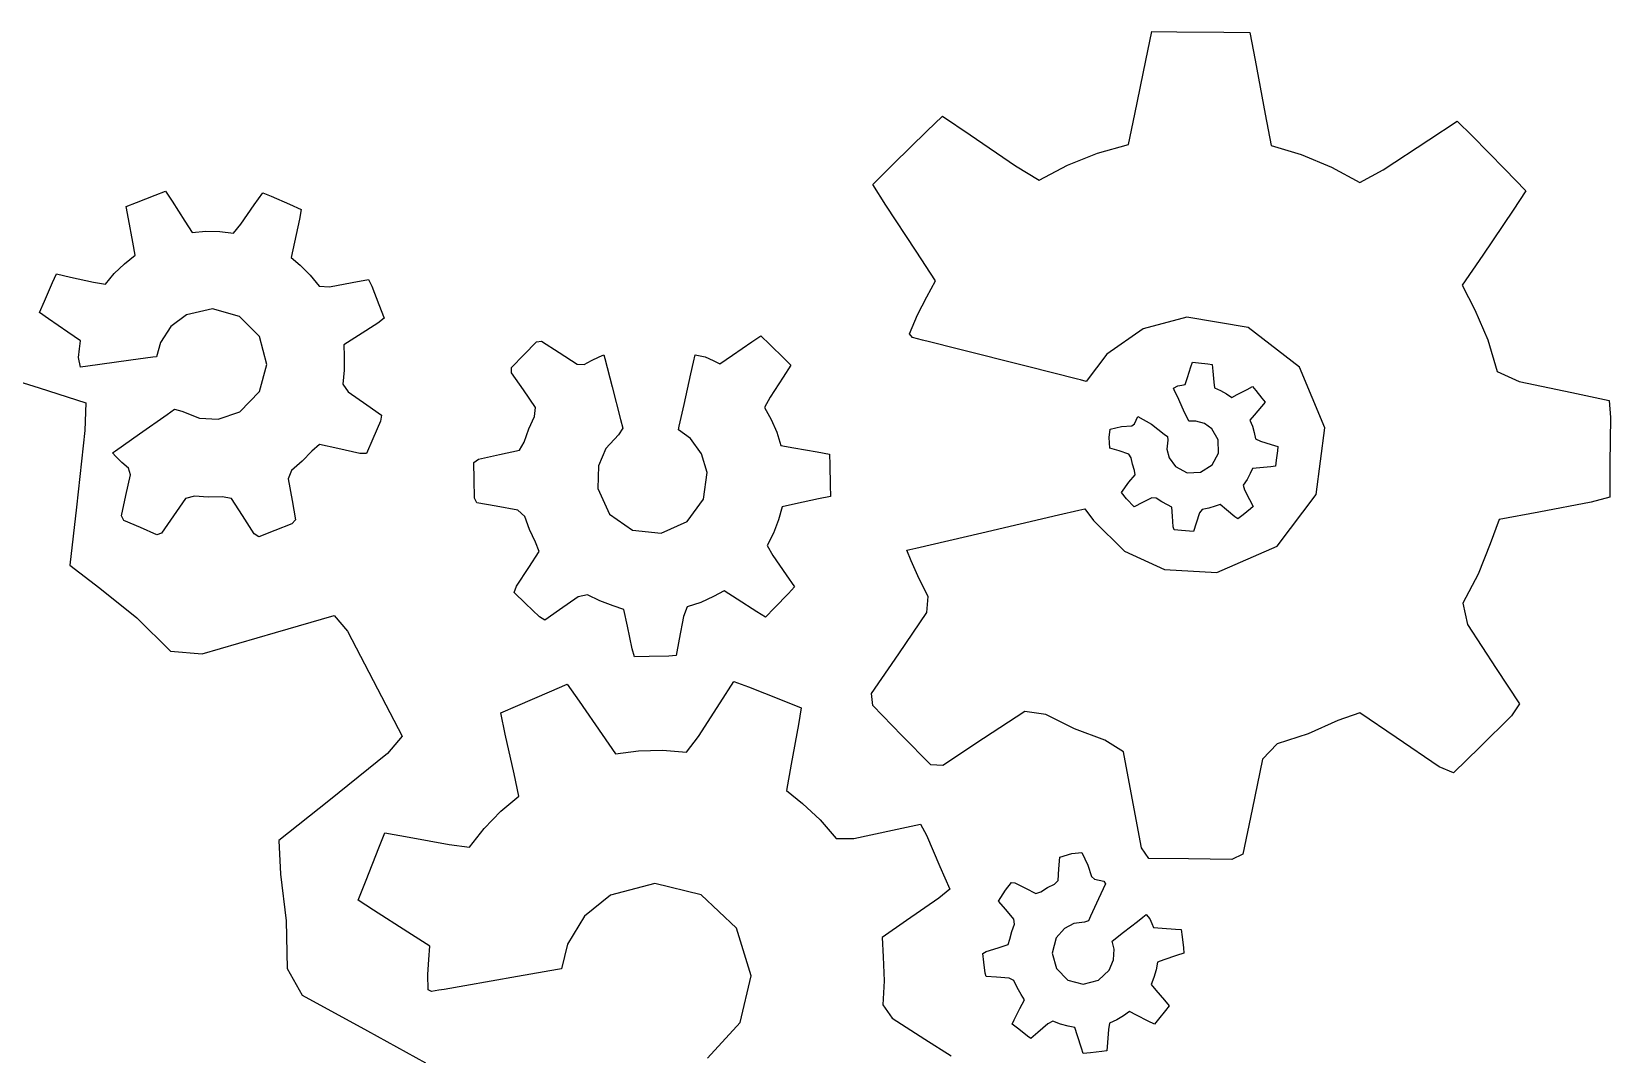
# Model space of a CAD drawing. Header units: metres. Extents: x 523 to 912, y 992 to 1102.
# Drawn here: x 809.57 to 827.18, y 1059.39 to 1070.8 of the extents above; entities that cross this region are included whole.
import ezdxf

# ---------------------------------------------------------------- set-up
doc = ezdxf.new("R2010")
doc.units = ezdxf.units.M

msp = doc.modelspace()

# ---------------------------------------------------------------- linework, layer by layer
at = {"layer": 'COMPONENT1'}
for p, q in [((822.002, 1070.479, 0), (822.069, 1070.8, 0)), ((822.069, 1070.8, 0), (822.348, 1070.798, 0)), ((822.348, 1070.798, 0), (822.871, 1070.793, 0)), ((822.871, 1070.793, 0), (823.162, 1070.79, 0)), ((823.162, 1070.79, 0), (823.22, 1070.482, 0)), ((821.877, 1069.878, 0), (822.002, 1070.479, 0)), ((823.22, 1070.482, 0), (823.334, 1069.88, 0)), ((819.558, 1069.689, 0), (819.734, 1069.859, 0)), ((819.734, 1069.859, 0), (820.04, 1069.65, 0)), ((821.807, 1069.543, 0), (821.877, 1069.878, 0)), ((823.334, 1069.88, 0), (823.399, 1069.531, 0)), ((819.186, 1069.324, 0), (819.558, 1069.689, 0)), ((820.04, 1069.65, 0), (820.547, 1069.303, 0)), ((825.158, 1069.592, 0), (825.476, 1069.8, 0)), ((825.476, 1069.8, 0), (825.643, 1069.636, 0)), ((821.464, 1069.445, 0), (821.807, 1069.543, 0)), ((823.399, 1069.531, 0), (823.734, 1069.43, 0)), ((824.649, 1069.258, 0), (825.158, 1069.592, 0)), ((825.643, 1069.636, 0), (826.007, 1069.265, 0)), ((818.954, 1069.096, 0), (819.186, 1069.324, 0)), ((820.547, 1069.303, 0), (820.811, 1069.142, 0)), ((820.811, 1069.142, 0), (821.129, 1069.31, 0)), ((821.129, 1069.31, 0), (821.464, 1069.445, 0)), ((823.734, 1069.43, 0), (824.071, 1069.289, 0)), ((824.071, 1069.289, 0), (824.387, 1069.116, 0)), ((824.387, 1069.116, 0), (824.649, 1069.258, 0)), ((826.007, 1069.265, 0), (826.242, 1069.026, 0)), ((810.74, 1068.894, 0), (810.949, 1068.976, 0)), ((810.949, 1068.976, 0), (811.066, 1069.022, 0)), ((811.066, 1069.022, 0), (811.139, 1068.909, 0)), ((812.056, 1068.867, 0), (812.15, 1069.002, 0)), ((812.15, 1069.002, 0), (812.243, 1068.964, 0)), ((812.243, 1068.964, 0), (812.448, 1068.874, 0)), ((819.102, 1068.864, 0), (818.954, 1069.096, 0)), ((826.242, 1069.026, 0), (826.1, 1068.808, 0)), ((810.628, 1068.85, 0), (810.74, 1068.894, 0)), ((810.653, 1068.711, 0), (810.628, 1068.85, 0)), ((811.139, 1068.909, 0), (811.282, 1068.687, 0)), ((811.907, 1068.652, 0), (812.056, 1068.867, 0)), ((812.448, 1068.874, 0), (812.58, 1068.816, 0)), ((812.58, 1068.816, 0), (812.559, 1068.707, 0)), ((819.438, 1068.351, 0), (819.102, 1068.864, 0)), ((826.1, 1068.808, 0), (825.759, 1068.308, 0)), ((810.7, 1068.451, 0), (810.653, 1068.711, 0)), ((811.282, 1068.687, 0), (811.364, 1068.559, 0)), ((811.825, 1068.553, 0), (811.907, 1068.652, 0)), ((812.559, 1068.707, 0), (812.503, 1068.452, 0)), ((810.727, 1068.306, 0), (810.7, 1068.451, 0)), ((811.364, 1068.559, 0), (811.514, 1068.573, 0)), ((811.514, 1068.573, 0), (811.671, 1068.571, 0)), ((811.671, 1068.571, 0), (811.825, 1068.553, 0)), ((812.503, 1068.452, 0), (812.466, 1068.282, 0)), ((810.606, 1068.212, 0), (810.727, 1068.306, 0)), ((812.466, 1068.282, 0), (812.568, 1068.194, 0)), ((819.656, 1068.019, 0), (819.438, 1068.351, 0)), ((825.759, 1068.308, 0), (825.53, 1067.974, 0)), ((809.806, 1068.001, 0), (809.849, 1068.097, 0)), ((809.849, 1068.097, 0), (810.005, 1068.063, 0)), ((810.005, 1068.063, 0), (810.263, 1068.007, 0)), ((810.394, 1067.985, 0), (810.494, 1068.104, 0)), ((810.494, 1068.104, 0), (810.606, 1068.212, 0)), ((812.568, 1068.194, 0), (812.679, 1068.083, 0)), ((812.679, 1068.083, 0), (812.779, 1067.96, 0)), ((809.717, 1067.795, 0), (809.806, 1068.001, 0)), ((810.263, 1068.007, 0), (810.394, 1067.985, 0)), ((812.779, 1067.96, 0), (812.894, 1067.955, 0)), ((812.894, 1067.955, 0), (813.147, 1068.001, 0)), ((813.147, 1068.001, 0), (813.328, 1068.034, 0)), ((813.328, 1068.034, 0), (813.365, 1067.96, 0)), ((813.365, 1067.96, 0), (813.446, 1067.755, 0)), ((819.558, 1067.843, 0), (819.656, 1068.019, 0)), ((825.53, 1067.974, 0), (825.673, 1067.697, 0)), ((809.661, 1067.667, 0), (809.717, 1067.795, 0)), ((811.59, 1067.708, 0), (811.299, 1067.642, 0)), ((811.89, 1067.623, 0), (811.59, 1067.708, 0)), ((813.446, 1067.755, 0), (813.505, 1067.604, 0)), ((819.455, 1067.641, 0), (819.558, 1067.843, 0)), ((809.758, 1067.598, 0), (809.661, 1067.667, 0)), ((809.975, 1067.448, 0), (809.758, 1067.598, 0)), ((811.299, 1067.642, 0), (811.126, 1067.511, 0)), ((812.112, 1067.399, 0), (811.89, 1067.623, 0)), ((813.433, 1067.549, 0), (813.217, 1067.41, 0)), ((813.505, 1067.604, 0), (813.433, 1067.549, 0)), ((819.365, 1067.43, 0), (819.455, 1067.641, 0)), ((822.46, 1067.614, 0), (821.971, 1067.484, 0)), ((823.144, 1067.502, 0), (822.46, 1067.614, 0)), ((825.673, 1067.697, 0), (825.815, 1067.361, 0)), ((810.115, 1067.35, 0), (809.975, 1067.448, 0)), ((811.126, 1067.511, 0), (811.01, 1067.333, 0)), ((812.194, 1067.086, 0), (812.112, 1067.399, 0)), ((813.217, 1067.41, 0), (813.054, 1067.306, 0)), ((817.607, 1067.342, 0), (817.705, 1067.408, 0)), ((817.705, 1067.408, 0), (817.806, 1067.311, 0)), ((819.399, 1067.387, 0), (819.365, 1067.43, 0)), ((819.511, 1067.359, 0), (819.399, 1067.387, 0)), ((819.588, 1067.339, 0), (819.511, 1067.359, 0)), ((821.971, 1067.484, 0), (821.568, 1067.202, 0)), ((823.714, 1067.059, 0), (823.144, 1067.502, 0)), ((825.815, 1067.361, 0), (825.922, 1067.008, 0)), ((810.096, 1067.167, 0), (810.105, 1067.264, 0)), ((810.105, 1067.264, 0), (810.115, 1067.35, 0)), ((811.01, 1067.333, 0), (810.966, 1067.175, 0)), ((813.054, 1067.306, 0), (813.057, 1067.181, 0)), ((813.057, 1067.181, 0), (813.059, 1067.024, 0)), ((814.926, 1067.054, 0), (815.064, 1067.196, 0)), ((815.064, 1067.196, 0), (815.204, 1067.341, 0)), ((815.204, 1067.341, 0), (815.261, 1067.348, 0)), ((815.261, 1067.348, 0), (815.455, 1067.222, 0)), ((815.455, 1067.222, 0), (815.657, 1067.092, 0)), ((815.903, 1067.175, 0), (815.954, 1067.196, 0)), ((815.954, 1067.196, 0), (815.965, 1067.155, 0)), ((816.956, 1067.115, 0), (816.975, 1067.197, 0)), ((816.975, 1067.197, 0), (817.084, 1067.175, 0)), ((817.25, 1067.094, 0), (817.39, 1067.191, 0)), ((817.39, 1067.191, 0), (817.607, 1067.342, 0)), ((817.806, 1067.311, 0), (817.967, 1067.155, 0)), ((819.895, 1067.262, 0), (819.588, 1067.339, 0)), ((820.68, 1067.064, 0), (819.895, 1067.262, 0)), ((821.568, 1067.202, 0), (821.334, 1066.899, 0)), ((808.947, 1067.049, 0), (809.655, 1066.826, 0)), ((810.115, 1067.057, 0), (810.096, 1067.167, 0)), ((810.198, 1067.068, 0), (810.115, 1067.057, 0)), ((810.333, 1067.087, 0), (810.198, 1067.068, 0)), ((810.678, 1067.135, 0), (810.333, 1067.087, 0)), ((810.924, 1067.169, 0), (810.678, 1067.135, 0)), ((810.966, 1067.175, 0), (810.924, 1067.169, 0)), ((812.113, 1066.785, 0), (812.194, 1067.086, 0)), ((813.059, 1067.024, 0), (813.043, 1066.869, 0)), ((814.926, 1066.996, 0), (814.926, 1067.054, 0)), ((815.657, 1067.092, 0), (815.734, 1067.088, 0)), ((815.734, 1067.088, 0), (815.817, 1067.134, 0)), ((815.817, 1067.134, 0), (815.903, 1067.175, 0)), ((815.965, 1067.155, 0), (816.047, 1066.838, 0)), ((816.926, 1066.982, 0), (816.956, 1067.115, 0)), ((817.084, 1067.175, 0), (817.173, 1067.133, 0)), ((817.173, 1067.133, 0), (817.25, 1067.094, 0)), ((818.042, 1067.081, 0), (817.956, 1066.947, 0)), ((817.967, 1067.155, 0), (818.042, 1067.081, 0)), ((821.239, 1066.923, 0), (820.68, 1067.064, 0)), ((822.467, 1066.942, 0), (822.505, 1067.061, 0)), ((822.505, 1067.061, 0), (822.522, 1067.114, 0)), ((822.522, 1067.114, 0), (822.588, 1067.107, 0)), ((822.588, 1067.107, 0), (822.694, 1067.095, 0)), ((822.694, 1067.095, 0), (822.743, 1067.089, 0)), ((822.743, 1067.089, 0), (822.75, 1067.014, 0)), ((822.75, 1067.014, 0), (822.76, 1066.889, 0)), ((823.997, 1066.383, 0), (823.714, 1067.059, 0)), ((825.922, 1067.008, 0), (826.165, 1066.897, 0)), ((809.655, 1066.826, 0), (810.175, 1066.662, 0)), ((813.043, 1066.869, 0), (813.102, 1066.781, 0)), ((815.059, 1066.804, 0), (814.926, 1066.996, 0)), ((816.047, 1066.838, 0), (816.142, 1066.474, 0)), ((816.85, 1066.642, 0), (816.926, 1066.982, 0)), ((817.956, 1066.947, 0), (817.812, 1066.725, 0)), ((821.273, 1066.915, 0), (821.239, 1066.923, 0)), ((821.334, 1066.899, 0), (821.273, 1066.915, 0)), ((822.309, 1066.824, 0), (822.357, 1066.848, 0)), ((822.357, 1066.848, 0), (822.402, 1066.858, 0)), ((822.402, 1066.858, 0), (822.442, 1066.865, 0)), ((822.442, 1066.865, 0), (822.467, 1066.942, 0)), ((822.76, 1066.889, 0), (822.769, 1066.826, 0)), ((822.769, 1066.826, 0), (822.836, 1066.798, 0)), ((823.133, 1066.81, 0), (823.193, 1066.841, 0)), ((823.193, 1066.841, 0), (823.228, 1066.796, 0)), ((826.165, 1066.897, 0), (826.752, 1066.775, 0)), ((810.175, 1066.662, 0), (810.166, 1066.353, 0)), ((811.893, 1066.561, 0), (812.113, 1066.785, 0)), ((813.102, 1066.781, 0), (813.31, 1066.637, 0)), ((815.194, 1066.609, 0), (815.059, 1066.804, 0)), ((817.812, 1066.725, 0), (817.746, 1066.609, 0)), ((822.326, 1066.788, 0), (822.309, 1066.824, 0)), ((822.353, 1066.729, 0), (822.326, 1066.788, 0)), ((822.423, 1066.58, 0), (822.353, 1066.729, 0)), ((822.836, 1066.798, 0), (822.901, 1066.762, 0)), ((822.901, 1066.762, 0), (822.96, 1066.721, 0)), ((822.96, 1066.721, 0), (823.022, 1066.753, 0)), ((823.022, 1066.753, 0), (823.133, 1066.81, 0)), ((823.228, 1066.796, 0), (823.295, 1066.713, 0)), ((823.332, 1066.666, 0), (823.29, 1066.618, 0)), ((823.295, 1066.713, 0), (823.332, 1066.666, 0)), ((826.752, 1066.775, 0), (827.17, 1066.688, 0)), ((827.17, 1066.688, 0), (827.184, 1066.496, 0)), ((810.776, 1066.314, 0), (811.084, 1066.531, 0)), ((811.084, 1066.531, 0), (811.166, 1066.589, 0)), ((811.166, 1066.589, 0), (811.249, 1066.569, 0)), ((811.249, 1066.569, 0), (811.443, 1066.489, 0)), ((811.443, 1066.489, 0), (811.654, 1066.479, 0)), ((811.654, 1066.479, 0), (811.893, 1066.561, 0)), ((813.31, 1066.637, 0), (813.476, 1066.522, 0)), ((813.476, 1066.522, 0), (813.463, 1066.454, 0)), ((815.118, 1066.369, 0), (815.183, 1066.509, 0)), ((815.183, 1066.509, 0), (815.194, 1066.609, 0)), ((816.142, 1066.474, 0), (816.167, 1066.376, 0)), ((816.796, 1066.4, 0), (816.85, 1066.642, 0)), ((817.746, 1066.609, 0), (817.822, 1066.474, 0)), ((817.822, 1066.474, 0), (817.884, 1066.332, 0)), ((821.893, 1066.466, 0), (821.913, 1066.507, 0)), ((821.913, 1066.507, 0), (822.065, 1066.422, 0)), ((822.481, 1066.455, 0), (822.423, 1066.58, 0)), ((823.21, 1066.522, 0), (823.163, 1066.467, 0)), ((823.29, 1066.618, 0), (823.21, 1066.522, 0)), ((827.184, 1066.496, 0), (827.179, 1065.984, 0)), ((810.166, 1066.353, 0), (810.071, 1065.496, 0)), ((810.508, 1066.126, 0), (810.776, 1066.314, 0)), ((813.463, 1066.454, 0), (813.377, 1066.257, 0)), ((815.067, 1066.222, 0), (815.118, 1066.369, 0)), ((816.12, 1066.305, 0), (815.977, 1066.152, 0)), ((816.167, 1066.376, 0), (816.12, 1066.305, 0)), ((816.787, 1066.358, 0), (816.796, 1066.4, 0)), ((816.92, 1066.261, 0), (816.787, 1066.358, 0)), ((817.884, 1066.332, 0), (817.93, 1066.186, 0)), ((821.592, 1066.272, 0), (821.603, 1066.366, 0)), ((821.603, 1066.366, 0), (821.731, 1066.395, 0)), ((821.731, 1066.395, 0), (821.845, 1066.404, 0)), ((821.845, 1066.404, 0), (821.875, 1066.425, 0)), ((821.875, 1066.425, 0), (821.893, 1066.466, 0)), ((822.065, 1066.422, 0), (822.206, 1066.312, 0)), ((822.206, 1066.312, 0), (822.243, 1066.283, 0)), ((822.559, 1066.457, 0), (822.481, 1066.455, 0)), ((822.656, 1066.429, 0), (822.559, 1066.457, 0)), ((822.739, 1066.369, 0), (822.656, 1066.429, 0)), ((822.809, 1066.246, 0), (822.739, 1066.369, 0)), ((823.163, 1066.467, 0), (823.19, 1066.401, 0)), ((823.19, 1066.401, 0), (823.211, 1066.33, 0)), ((823.211, 1066.33, 0), (823.225, 1066.257, 0)), ((823.902, 1065.636, 0), (823.997, 1066.383, 0)), ((810.473, 1066.101, 0), (810.508, 1066.126, 0)), ((812.782, 1066.194, 0), (812.698, 1066.12, 0)), ((812.988, 1066.149, 0), (812.782, 1066.194, 0)), ((813.232, 1066.096, 0), (812.988, 1066.149, 0)), ((813.377, 1066.257, 0), (813.307, 1066.095, 0)), ((814.792, 1066.083, 0), (815.014, 1066.131, 0)), ((815.014, 1066.131, 0), (815.067, 1066.222, 0)), ((815.977, 1066.152, 0), (815.894, 1065.958, 0)), ((817.046, 1066.091, 0), (816.92, 1066.261, 0)), ((817.93, 1066.186, 0), (818.075, 1066.159, 0)), ((818.075, 1066.159, 0), (818.335, 1066.112, 0)), ((821.598, 1066.156, 0), (821.592, 1066.272, 0)), ((821.704, 1066.123, 0), (821.598, 1066.156, 0)), ((821.811, 1066.089, 0), (821.704, 1066.123, 0)), ((822.246, 1066.242, 0), (822.237, 1066.144, 0)), ((822.237, 1066.144, 0), (822.262, 1066.046, 0)), ((822.243, 1066.283, 0), (822.246, 1066.242, 0)), ((822.813, 1066.099, 0), (822.809, 1066.246, 0)), ((823.225, 1066.257, 0), (823.281, 1066.234, 0)), ((823.281, 1066.234, 0), (823.399, 1066.197, 0)), ((823.399, 1066.197, 0), (823.473, 1066.173, 0)), ((823.469, 1066.126, 0), (823.457, 1066.02, 0)), ((823.473, 1066.173, 0), (823.469, 1066.126, 0)), ((810.511, 1066.061, 0), (810.473, 1066.101, 0)), ((810.579, 1065.995, 0), (810.511, 1066.061, 0)), ((810.651, 1065.933, 0), (810.579, 1065.995, 0)), ((812.59, 1066.008, 0), (812.47, 1065.907, 0)), ((812.698, 1066.12, 0), (812.59, 1066.008, 0)), ((813.307, 1066.095, 0), (813.232, 1066.096, 0)), ((814.505, 1065.995, 0), (814.556, 1066.032, 0)), ((814.508, 1065.806, 0), (814.505, 1065.995, 0)), ((814.556, 1066.032, 0), (814.792, 1066.083, 0)), ((815.894, 1065.958, 0), (815.887, 1065.705, 0)), ((817.107, 1065.882, 0), (817.046, 1066.091, 0)), ((818.335, 1066.112, 0), (818.474, 1066.087, 0)), ((818.474, 1066.087, 0), (818.476, 1065.967, 0)), ((818.476, 1065.967, 0), (818.48, 1065.742, 0)), ((821.836, 1066.048, 0), (821.811, 1066.089, 0)), ((821.852, 1065.977, 0), (821.836, 1066.048, 0)), ((821.875, 1065.907, 0), (821.852, 1065.977, 0)), ((822.262, 1066.046, 0), (822.332, 1065.95, 0)), ((822.332, 1065.95, 0), (822.464, 1065.881, 0)), ((822.612, 1065.886, 0), (822.742, 1065.967, 0)), ((822.742, 1065.967, 0), (822.813, 1066.099, 0)), ((823.396, 1065.947, 0), (823.273, 1065.936, 0)), ((823.449, 1065.952, 0), (823.396, 1065.947, 0)), ((823.457, 1066.02, 0), (823.449, 1065.952, 0)), ((827.179, 1065.984, 0), (827.176, 1065.608, 0)), ((810.624, 1065.625, 0), (810.675, 1065.859, 0)), ((810.675, 1065.859, 0), (810.651, 1065.933, 0)), ((812.47, 1065.907, 0), (812.433, 1065.812, 0)), ((812.433, 1065.812, 0), (812.477, 1065.57, 0)), ((814.512, 1065.598, 0), (814.508, 1065.806, 0)), ((817.067, 1065.587, 0), (817.107, 1065.882, 0)), ((821.729, 1065.659, 0), (821.812, 1065.775, 0)), ((821.812, 1065.775, 0), (821.881, 1065.857, 0)), ((821.881, 1065.857, 0), (821.875, 1065.907, 0)), ((822.464, 1065.881, 0), (822.612, 1065.886, 0)), ((823.131, 1065.805, 0), (823.089, 1065.743, 0)), ((823.166, 1065.871, 0), (823.131, 1065.805, 0)), ((823.191, 1065.929, 0), (823.166, 1065.871, 0)), ((823.273, 1065.936, 0), (823.191, 1065.929, 0)), ((810.574, 1065.399, 0), (810.624, 1065.625, 0)), ((811.289, 1065.595, 0), (811.154, 1065.4, 0)), ((811.387, 1065.62, 0), (811.289, 1065.595, 0)), ((811.541, 1065.608, 0), (811.387, 1065.62, 0)), ((811.697, 1065.612, 0), (811.541, 1065.608, 0)), ((811.801, 1065.594, 0), (811.697, 1065.612, 0)), ((811.923, 1065.403, 0), (811.801, 1065.594, 0)), ((814.538, 1065.545, 0), (814.512, 1065.598, 0)), ((815.887, 1065.705, 0), (816.02, 1065.42, 0)), ((818.482, 1065.616, 0), (818.35, 1065.588, 0)), ((818.48, 1065.742, 0), (818.482, 1065.616, 0)), ((821.785, 1065.589, 0), (821.729, 1065.659, 0)), ((822.068, 1065.601, 0), (821.964, 1065.548, 0)), ((822.116, 1065.597, 0), (822.068, 1065.601, 0)), ((822.179, 1065.557, 0), (822.116, 1065.597, 0)), ((823.089, 1065.743, 0), (823.102, 1065.691, 0)), ((823.102, 1065.691, 0), (823.159, 1065.582, 0)), ((823.465, 1065.06, 0), (823.902, 1065.636, 0)), ((827.176, 1065.608, 0), (826.971, 1065.552, 0)), ((810.071, 1065.496, 0), (809.999, 1064.848, 0)), ((812.477, 1065.57, 0), (812.516, 1065.354, 0)), ((814.754, 1065.506, 0), (814.538, 1065.545, 0)), ((814.996, 1065.462, 0), (814.754, 1065.506, 0)), ((815.072, 1065.394, 0), (814.996, 1065.462, 0)), ((816.02, 1065.42, 0), (816.273, 1065.239, 0)), ((816.883, 1065.336, 0), (817.067, 1065.587, 0)), ((817.943, 1065.5, 0), (817.903, 1065.354, 0)), ((818.093, 1065.532, 0), (817.943, 1065.5, 0)), ((818.35, 1065.588, 0), (818.093, 1065.532, 0)), ((821.026, 1065.41, 0), (821.254, 1065.463, 0)), ((821.254, 1065.463, 0), (821.32, 1065.478, 0)), ((821.32, 1065.478, 0), (821.416, 1065.347, 0)), ((821.872, 1065.5, 0), (821.785, 1065.589, 0)), ((821.964, 1065.548, 0), (821.872, 1065.5, 0)), ((822.244, 1065.524, 0), (822.179, 1065.557, 0)), ((822.29, 1065.496, 0), (822.244, 1065.524, 0)), ((822.298, 1065.397, 0), (822.29, 1065.496, 0)), ((822.6, 1065.433, 0), (822.563, 1065.319, 0)), ((822.631, 1065.472, 0), (822.6, 1065.433, 0)), ((822.704, 1065.486, 0), (822.631, 1065.472, 0)), ((822.775, 1065.509, 0), (822.704, 1065.486, 0)), ((822.831, 1065.527, 0), (822.775, 1065.509, 0)), ((822.901, 1065.468, 0), (822.831, 1065.527, 0)), ((822.993, 1065.39, 0), (822.901, 1065.468, 0)), ((823.17, 1065.478, 0), (823.088, 1065.412, 0)), ((823.159, 1065.582, 0), (823.199, 1065.504, 0)), ((823.199, 1065.504, 0), (823.17, 1065.478, 0)), ((826.386, 1065.442, 0), (825.944, 1065.359, 0)), ((826.971, 1065.552, 0), (826.386, 1065.442, 0)), ((810.601, 1065.348, 0), (810.574, 1065.399, 0)), ((810.785, 1065.268, 0), (810.601, 1065.348, 0)), ((810.967, 1065.189, 0), (810.785, 1065.268, 0)), ((811.154, 1065.4, 0), (811.021, 1065.208, 0)), ((812.054, 1065.2, 0), (811.923, 1065.403, 0)), ((812.476, 1065.311, 0), (812.283, 1065.235, 0)), ((812.516, 1065.354, 0), (812.476, 1065.311, 0)), ((815.125, 1065.246, 0), (815.072, 1065.394, 0)), ((815.192, 1065.106, 0), (815.125, 1065.246, 0)), ((816.596, 1065.207, 0), (816.883, 1065.336, 0)), ((817.903, 1065.354, 0), (817.847, 1065.208, 0)), ((820.173, 1065.212, 0), (821.026, 1065.41, 0)), ((821.416, 1065.347, 0), (821.762, 1065.007, 0)), ((822.308, 1065.278, 0), (822.298, 1065.397, 0)), ((822.317, 1065.244, 0), (822.308, 1065.278, 0)), ((822.401, 1065.235, 0), (822.317, 1065.244, 0)), ((822.563, 1065.319, 0), (822.534, 1065.227, 0)), ((823.029, 1065.365, 0), (822.993, 1065.39, 0)), ((823.088, 1065.412, 0), (823.029, 1065.365, 0)), ((825.944, 1065.359, 0), (825.843, 1065.088, 0)), ((811.021, 1065.208, 0), (810.967, 1065.189, 0)), ((812.106, 1065.165, 0), (812.054, 1065.2, 0)), ((812.283, 1065.235, 0), (812.106, 1065.165, 0)), ((815.232, 1065.002, 0), (815.192, 1065.106, 0)), ((816.273, 1065.239, 0), (816.596, 1065.207, 0)), ((817.847, 1065.208, 0), (817.776, 1065.07, 0)), ((817.776, 1065.07, 0), (817.84, 1064.959, 0)), ((819.434, 1065.041, 0), (820.173, 1065.212, 0)), ((822.534, 1065.227, 0), (822.401, 1065.235, 0)), ((825.843, 1065.088, 0), (825.708, 1064.748, 0)), ((815.117, 1064.824, 0), (815.232, 1065.002, 0)), ((817.84, 1064.959, 0), (817.99, 1064.743, 0)), ((819.337, 1065.018, 0), (819.434, 1065.041, 0)), ((819.382, 1064.899, 0), (819.337, 1065.018, 0)), ((819.472, 1064.696, 0), (819.382, 1064.899, 0)), ((821.762, 1065.007, 0), (822.209, 1064.8, 0)), ((822.795, 1064.768, 0), (823.465, 1065.06, 0)), ((809.999, 1064.848, 0), (810.332, 1064.592, 0)), ((814.982, 1064.614, 0), (815.117, 1064.824, 0)), ((817.99, 1064.743, 0), (818.083, 1064.609, 0)), ((822.209, 1064.8, 0), (822.795, 1064.768, 0)), ((825.708, 1064.748, 0), (825.539, 1064.427, 0)), ((810.332, 1064.592, 0), (810.747, 1064.262, 0)), ((814.955, 1064.544, 0), (814.982, 1064.614, 0)), ((815.082, 1064.422, 0), (814.955, 1064.544, 0)), ((817.298, 1064.565, 0), (817.18, 1064.5, 0)), ((817.444, 1064.471, 0), (817.298, 1064.565, 0)), ((818.083, 1064.609, 0), (818.014, 1064.535, 0)), ((819.574, 1064.5, 0), (819.472, 1064.696, 0)), ((815.236, 1064.272, 0), (815.082, 1064.422, 0)), ((815.669, 1064.496, 0), (815.461, 1064.352, 0)), ((815.772, 1064.52, 0), (815.669, 1064.496, 0)), ((815.912, 1064.451, 0), (815.772, 1064.52, 0)), ((816.06, 1064.397, 0), (815.912, 1064.451, 0)), ((816.177, 1064.357, 0), (816.06, 1064.397, 0)), ((816.886, 1064.385, 0), (816.842, 1064.279, 0)), ((817.037, 1064.435, 0), (816.886, 1064.385, 0)), ((817.18, 1064.5, 0), (817.037, 1064.435, 0)), ((817.663, 1064.33, 0), (817.444, 1064.471, 0)), ((817.859, 1064.375, 0), (817.758, 1064.271, 0)), ((818.014, 1064.535, 0), (817.859, 1064.375, 0)), ((819.56, 1064.321, 0), (819.574, 1064.5, 0)), ((825.539, 1064.427, 0), (825.589, 1064.188, 0)), ((810.747, 1064.262, 0), (811.121, 1063.892, 0)), ((812.292, 1064.099, 0), (812.946, 1064.29, 0)), ((812.946, 1064.29, 0), (813.095, 1064.113, 0)), ((815.295, 1064.237, 0), (815.236, 1064.272, 0)), ((815.461, 1064.352, 0), (815.295, 1064.237, 0)), ((816.218, 1064.168, 0), (816.177, 1064.357, 0)), ((816.842, 1064.279, 0), (816.796, 1064.025, 0)), ((817.758, 1064.271, 0), (817.663, 1064.33, 0)), ((819.245, 1063.86, 0), (819.56, 1064.321, 0)), ((825.589, 1064.188, 0), (825.911, 1063.696, 0)), ((811.474, 1063.86, 0), (812.292, 1064.099, 0)), ((813.095, 1064.113, 0), (813.429, 1063.471, 0)), ((816.272, 1063.917, 0), (816.218, 1064.168, 0)), ((816.796, 1064.025, 0), (816.763, 1063.844, 0)), ((811.121, 1063.892, 0), (811.474, 1063.86, 0)), ((816.298, 1063.829, 0), (816.272, 1063.917, 0)), ((816.46, 1063.832, 0), (816.298, 1063.829, 0)), ((816.681, 1063.836, 0), (816.46, 1063.832, 0)), ((816.763, 1063.844, 0), (816.681, 1063.836, 0)), ((818.942, 1063.417, 0), (819.245, 1063.86, 0)), ((825.911, 1063.696, 0), (826.169, 1063.303, 0)), ((815.349, 1063.438, 0), (815.546, 1063.524, 0)), ((815.546, 1063.524, 0), (815.678, 1063.334, 0)), ((817.254, 1063.316, 0), (817.406, 1063.553, 0)), ((817.406, 1063.553, 0), (817.568, 1063.492, 0)), ((817.568, 1063.492, 0), (817.925, 1063.351, 0)), ((813.429, 1063.471, 0), (813.704, 1062.943, 0)), ((814.994, 1063.284, 0), (815.349, 1063.438, 0)), ((815.678, 1063.334, 0), (815.936, 1062.962, 0)), ((817.011, 1062.938, 0), (817.254, 1063.316, 0)), ((817.925, 1063.351, 0), (818.156, 1063.26, 0)), ((818.954, 1063.284, 0), (818.942, 1063.417, 0)), ((826.169, 1063.303, 0), (826.082, 1063.17, 0)), ((814.805, 1063.202, 0), (814.994, 1063.284, 0)), ((814.856, 1062.965, 0), (814.805, 1063.202, 0)), ((818.156, 1063.26, 0), (818.125, 1063.071, 0)), ((819.281, 1062.951, 0), (818.954, 1063.284, 0)), ((820.653, 1063.216, 0), (820.192, 1062.915, 0)), ((820.884, 1063.186, 0), (820.653, 1063.216, 0)), ((821.206, 1063.025, 0), (820.884, 1063.186, 0)), ((824.388, 1063.204, 0), (824.144, 1063.117, 0)), ((824.793, 1062.927, 0), (824.388, 1063.204, 0)), ((826.082, 1063.17, 0), (825.726, 1062.82, 0)), ((814.953, 1062.522, 0), (814.856, 1062.965, 0)), ((815.936, 1062.962, 0), (816.085, 1062.746, 0)), ((818.125, 1063.071, 0), (818.045, 1062.631, 0)), ((819.604, 1062.622, 0), (819.281, 1062.951, 0)), ((821.545, 1062.898, 0), (821.206, 1063.025, 0)), ((823.814, 1062.97, 0), (823.467, 1062.858, 0)), ((824.144, 1063.117, 0), (823.814, 1062.97, 0)), ((813.704, 1062.943, 0), (813.543, 1062.749, 0)), ((816.085, 1062.746, 0), (816.342, 1062.778, 0)), ((816.342, 1062.778, 0), (816.611, 1062.785, 0)), ((816.611, 1062.785, 0), (816.877, 1062.763, 0)), ((816.877, 1062.763, 0), (817.011, 1062.938, 0)), ((820.192, 1062.915, 0), (819.738, 1062.617, 0)), ((821.753, 1062.768, 0), (821.545, 1062.898, 0)), ((823.467, 1062.858, 0), (823.304, 1062.686, 0)), ((825.273, 1062.599, 0), (824.793, 1062.927, 0)), ((825.726, 1062.82, 0), (825.433, 1062.532, 0)), ((813.543, 1062.749, 0), (812.886, 1062.223, 0)), ((818.045, 1062.631, 0), (817.992, 1062.337, 0)), ((819.738, 1062.617, 0), (819.604, 1062.622, 0)), ((821.85, 1062.25, 0), (821.753, 1062.768, 0)), ((823.304, 1062.686, 0), (823.187, 1062.126, 0)), ((825.433, 1062.532, 0), (825.273, 1062.599, 0)), ((815.007, 1062.275, 0), (814.953, 1062.522, 0)), ((814.805, 1062.105, 0), (815.007, 1062.275, 0)), ((817.992, 1062.337, 0), (818.172, 1062.192, 0)), ((821.954, 1061.697, 0), (821.85, 1062.25, 0)), ((812.886, 1062.223, 0), (812.331, 1061.778, 0)), ((814.619, 1061.913, 0), (814.805, 1062.105, 0)), ((818.172, 1062.192, 0), (818.369, 1062.008, 0)), ((823.187, 1062.126, 0), (823.083, 1061.627, 0)), ((814.456, 1061.705, 0), (814.619, 1061.913, 0)), ((818.369, 1062.008, 0), (818.547, 1061.803, 0)), ((818.744, 1061.801, 0), (819.177, 1061.895, 0)), ((819.177, 1061.895, 0), (819.486, 1061.963, 0)), ((819.486, 1061.963, 0), (819.553, 1061.837, 0)), ((812.331, 1061.778, 0), (812.348, 1061.403, 0)), ((813.445, 1061.696, 0), (813.513, 1061.863, 0)), ((813.513, 1061.863, 0), (813.782, 1061.815, 0)), ((813.782, 1061.815, 0), (814.229, 1061.733, 0)), ((814.229, 1061.733, 0), (814.456, 1061.705, 0)), ((818.547, 1061.803, 0), (818.744, 1061.801, 0)), ((819.553, 1061.837, 0), (819.704, 1061.49, 0)), ((813.304, 1061.338, 0), (813.445, 1061.696, 0)), ((821.032, 1061.464, 0), (821.043, 1061.595, 0)), ((821.043, 1061.595, 0), (821.174, 1061.633, 0)), ((821.174, 1061.633, 0), (821.286, 1061.646, 0)), ((821.286, 1061.646, 0), (821.353, 1061.505, 0)), ((822.036, 1061.577, 0), (821.954, 1061.697, 0)), ((822.476, 1061.573, 0), (822.036, 1061.577, 0)), ((822.959, 1061.568, 0), (822.476, 1061.573, 0)), ((823.083, 1061.627, 0), (822.959, 1061.568, 0)), ((812.348, 1061.403, 0), (812.412, 1060.882, 0)), ((819.704, 1061.49, 0), (819.815, 1061.235, 0)), ((821.022, 1061.332, 0), (821.032, 1061.464, 0)), ((821.353, 1061.505, 0), (821.395, 1061.377, 0)), ((821.395, 1061.377, 0), (821.427, 1061.347, 0)), ((813.216, 1061.114, 0), (813.304, 1061.338, 0)), ((816.523, 1061.3, 0), (816.028, 1061.169, 0)), ((817.042, 1061.172, 0), (816.523, 1061.3, 0)), ((819.815, 1061.235, 0), (819.693, 1061.136, 0)), ((820.358, 1061.103, 0), (820.437, 1061.227, 0)), ((820.437, 1061.227, 0), (820.504, 1061.31, 0)), ((820.504, 1061.31, 0), (820.539, 1061.308, 0)), ((820.539, 1061.308, 0), (820.66, 1061.246, 0)), ((820.66, 1061.246, 0), (820.773, 1061.188, 0)), ((820.773, 1061.188, 0), (820.829, 1061.208, 0)), ((820.829, 1061.208, 0), (820.903, 1061.254, 0)), ((820.903, 1061.254, 0), (820.982, 1061.292, 0)), ((820.982, 1061.292, 0), (821.022, 1061.332, 0)), ((821.427, 1061.347, 0), (821.48, 1061.338, 0)), ((821.551, 1061.294, 0), (821.474, 1061.127, 0)), ((821.48, 1061.338, 0), (821.532, 1061.325, 0)), ((821.532, 1061.325, 0), (821.551, 1061.294, 0)), ((813.386, 1061.002, 0), (813.216, 1061.114, 0)), ((816.028, 1061.169, 0), (815.738, 1060.934, 0)), ((817.436, 1060.802, 0), (817.042, 1061.172, 0)), ((819.693, 1061.136, 0), (819.332, 1060.886, 0)), ((820.438, 1061.009, 0), (820.358, 1061.103, 0)), ((821.474, 1061.127, 0), (821.385, 1060.935, 0)), ((812.412, 1060.882, 0), (812.421, 1060.353, 0)), ((813.767, 1060.757, 0), (813.386, 1061.002, 0)), ((815.738, 1060.934, 0), (815.55, 1060.623, 0)), ((819.332, 1060.886, 0), (819.059, 1060.697, 0)), ((820.527, 1060.903, 0), (820.438, 1061.009, 0)), ((820.506, 1060.764, 0), (820.536, 1060.847, 0)), ((820.536, 1060.847, 0), (820.527, 1060.903, 0)), ((821.199, 1060.854, 0), (821.094, 1060.799, 0)), ((821.316, 1060.87, 0), (821.199, 1060.854, 0)), ((821.362, 1060.883, 0), (821.316, 1060.87, 0)), ((821.385, 1060.935, 0), (821.362, 1060.883, 0)), ((821.753, 1060.756, 0), (821.907, 1060.877, 0)), ((821.907, 1060.877, 0), (821.967, 1060.924, 0)), ((821.967, 1060.924, 0), (822.005, 1060.953, 0)), ((822.005, 1060.953, 0), (822.045, 1060.905, 0)), ((822.045, 1060.905, 0), (822.068, 1060.855, 0)), ((822.068, 1060.855, 0), (822.088, 1060.81, 0)), ((814.014, 1060.599, 0), (813.767, 1060.757, 0)), ((817.597, 1060.269, 0), (817.436, 1060.802, 0)), ((819.059, 1060.697, 0), (819.071, 1060.483, 0)), ((820.466, 1060.619, 0), (820.485, 1060.679, 0)), ((820.485, 1060.679, 0), (820.506, 1060.764, 0)), ((821.001, 1060.692, 0), (820.957, 1060.521, 0)), ((821.094, 1060.799, 0), (821.001, 1060.692, 0)), ((821.624, 1060.655, 0), (821.753, 1060.756, 0)), ((822.088, 1060.81, 0), (822.183, 1060.803, 0)), ((822.183, 1060.803, 0), (822.331, 1060.791, 0)), ((822.331, 1060.791, 0), (822.397, 1060.785, 0)), ((822.397, 1060.785, 0), (822.406, 1060.706, 0)), ((822.406, 1060.706, 0), (822.421, 1060.581, 0)), ((814.001, 1060.451, 0), (814.014, 1060.599, 0)), ((815.55, 1060.623, 0), (815.483, 1060.348, 0)), ((820.182, 1060.519, 0), (820.219, 1060.54, 0)), ((820.194, 1060.421, 0), (820.182, 1060.519, 0)), ((820.219, 1060.54, 0), (820.353, 1060.583, 0)), ((820.353, 1060.583, 0), (820.466, 1060.619, 0)), ((820.957, 1060.521, 0), (821.003, 1060.352, 0)), ((821.648, 1060.566, 0), (821.624, 1060.655, 0)), ((821.642, 1060.447, 0), (821.648, 1060.566, 0)), ((822.342, 1060.495, 0), (822.201, 1060.449, 0)), ((822.427, 1060.523, 0), (822.342, 1060.495, 0)), ((822.421, 1060.581, 0), (822.427, 1060.523, 0)), ((812.421, 1060.353, 0), (812.591, 1060.054, 0)), ((813.992, 1060.283, 0), (814.001, 1060.451, 0)), ((815.437, 1060.34, 0), (814.993, 1060.262, 0)), ((815.483, 1060.348, 0), (815.437, 1060.34, 0)), ((819.071, 1060.483, 0), (819.083, 1060.213, 0)), ((820.208, 1060.301, 0), (820.194, 1060.421, 0)), ((821.003, 1060.352, 0), (821.131, 1060.223, 0)), ((821.472, 1060.22, 0), (821.594, 1060.334, 0)), ((821.594, 1060.334, 0), (821.642, 1060.447, 0)), ((822.116, 1060.337, 0), (822.092, 1060.253, 0)), ((822.131, 1060.423, 0), (822.116, 1060.337, 0)), ((822.201, 1060.449, 0), (822.131, 1060.423, 0)), ((813.995, 1060.114, 0), (813.992, 1060.283, 0)), ((814.403, 1060.159, 0), (814.173, 1060.119, 0)), ((814.993, 1060.262, 0), (814.403, 1060.159, 0)), ((817.476, 1059.748, 0), (817.597, 1060.269, 0)), ((819.083, 1060.213, 0), (819.066, 1059.946, 0)), ((820.221, 1060.264, 0), (820.208, 1060.301, 0)), ((820.334, 1060.255, 0), (820.221, 1060.264, 0)), ((820.476, 1060.244, 0), (820.334, 1060.255, 0)), ((820.529, 1060.218, 0), (820.476, 1060.244, 0)), ((820.565, 1060.138, 0), (820.529, 1060.218, 0)), ((820.61, 1060.062, 0), (820.565, 1060.138, 0)), ((821.131, 1060.223, 0), (821.302, 1060.177, 0)), ((821.302, 1060.177, 0), (821.472, 1060.22, 0)), ((822.092, 1060.253, 0), (822.06, 1060.173, 0)), ((822.06, 1060.173, 0), (822.113, 1060.11, 0)), ((812.591, 1060.054, 0), (813.318, 1059.656, 0)), ((814.031, 1060.094, 0), (813.995, 1060.114, 0)), ((814.115, 1060.109, 0), (814.031, 1060.094, 0)), ((814.173, 1060.119, 0), (814.115, 1060.109, 0)), ((820.597, 1059.906, 0), (820.647, 1060.003, 0)), ((820.647, 1060.003, 0), (820.61, 1060.062, 0)), ((822.113, 1060.11, 0), (822.21, 1059.997, 0)), ((822.21, 1059.997, 0), (822.261, 1059.937, 0)), ((819.066, 1059.946, 0), (819.171, 1059.799, 0)), ((819.171, 1059.799, 0), (819.537, 1059.564, 0)), ((820.532, 1059.778, 0), (820.597, 1059.906, 0)), ((821.752, 1059.822, 0), (821.676, 1059.778, 0)), ((821.821, 1059.871, 0), (821.752, 1059.822, 0)), ((821.898, 1059.831, 0), (821.821, 1059.871, 0)), ((822.029, 1059.764, 0), (821.898, 1059.831, 0)), ((822.141, 1059.785, 0), (822.097, 1059.729, 0)), ((822.219, 1059.884, 0), (822.141, 1059.785, 0)), ((822.261, 1059.937, 0), (822.219, 1059.884, 0)), ((813.318, 1059.656, 0), (813.966, 1059.301, 0)), ((817.111, 1059.35, 0), (817.476, 1059.748, 0)), ((820.512, 1059.73, 0), (820.532, 1059.778, 0)), ((820.583, 1059.674, 0), (820.512, 1059.73, 0)), ((820.681, 1059.597, 0), (820.583, 1059.674, 0)), ((820.798, 1059.638, 0), (820.719, 1059.571, 0)), ((820.908, 1059.733, 0), (820.798, 1059.638, 0)), ((820.965, 1059.763, 0), (820.908, 1059.733, 0)), ((821.049, 1059.731, 0), (820.965, 1059.763, 0)), ((821.134, 1059.708, 0), (821.049, 1059.731, 0)), ((821.208, 1059.694, 0), (821.134, 1059.708, 0)), ((821.238, 1059.601, 0), (821.208, 1059.694, 0)), ((821.584, 1059.672, 0), (821.572, 1059.525, 0)), ((821.596, 1059.743, 0), (821.584, 1059.672, 0)), ((821.676, 1059.778, 0), (821.596, 1059.743, 0)), ((822.097, 1059.729, 0), (822.029, 1059.764, 0)), ((819.537, 1059.564, 0), (819.829, 1059.377, 0)), ((820.719, 1059.571, 0), (820.681, 1059.597, 0)), ((821.283, 1059.462, 0), (821.238, 1059.601, 0)), ((821.303, 1059.402, 0), (821.283, 1059.462, 0)), ((821.565, 1059.434, 0), (821.509, 1059.426, 0)), ((821.572, 1059.525, 0), (821.565, 1059.434, 0)), ((821.384, 1059.412, 0), (821.303, 1059.402, 0)), ((821.509, 1059.426, 0), (821.384, 1059.412, 0))]:
    msp.add_line(p, q, dxfattribs=at)

doc.saveas('drawing.dxf')
